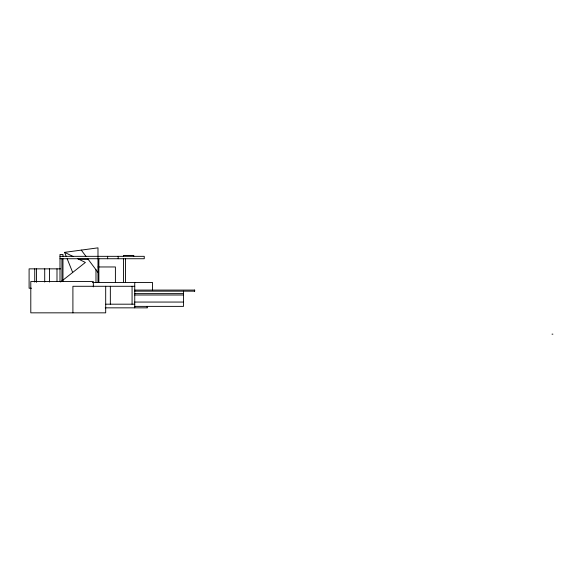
<?xml version="1.0" encoding="UTF-8"?>
<svg xmlns="http://www.w3.org/2000/svg" width="582" height="582" viewBox="0 0 582 582"><rect width="100%" height="100%" fill="white"/><g stroke="black" fill="none" stroke-linecap="round" stroke-linejoin="round"><path stroke-width="0.87" d="M60.608 281.986L85.379 262.438L77.741 258.735M66.195 256.335L64.595 252.362L97.987 247.845L97.987 282.474M59.99 256.335L144.249 256.335L144.249 258.735L59.99 258.735M78.774 259.237L88.115 259.237M97.987 266.963L115.403 266.963L115.403 282.474M60.593 268.855L29.1 268.855L29.1 288.228L31.508 288.228M92.385 282.474L152.513 282.474L152.513 290.294M134.748 286.293L72.903 286.286L72.903 312.84M134.748 290.083L194.701 290.083L194.701 291.167L134.748 291.167M134.748 293.626L183.512 293.626M134.748 295.009L183.512 295.009M134.748 302.058L183.512 302.058M105.829 304.19L134.748 304.19M134.595 306.379L183.512 306.379L183.512 291.167M105.24 307.842L147.057 307.842M552.02 334.155L552.9 334.155M64.595 252.362L73.048 256.458M81.291 250.107L85.947 256.335M87.737 258.735L97.987 272.456M67.163 258.735L72.685 272.456M194.461 290.083L194.461 291.167M147.231 306.379L147.231 307.842M134.748 282.474L134.748 307.842M133.751 256.335L133.751 255.425L123.515 255.425L123.515 256.335M132.07 286.293L132.07 304.19M125.486 258.735L125.486 282.474M123.515 258.735L123.515 282.474M118.182 256.335L118.182 258.735M110.347 286.293L110.347 304.19M107.641 256.335L107.641 258.735M105.691 286.286L105.691 312.84L30.795 312.84L30.795 281.521L93.331 281.521L93.331 286.89M98.86 258.735L98.86 282.554M95.979 269.772L95.979 282.474M62.972 256.335L62.972 254.472L59.99 254.472L59.99 281.593M62.972 258.735L62.972 281.593M61.939 258.735L61.939 281.593M56.992 268.855L56.992 281.564M49.463 268.855L49.463 282.066M44.712 268.855L44.712 282.066M36.448 268.855L36.448 282.335M34.738 268.855L34.738 282.066"/></g></svg>
